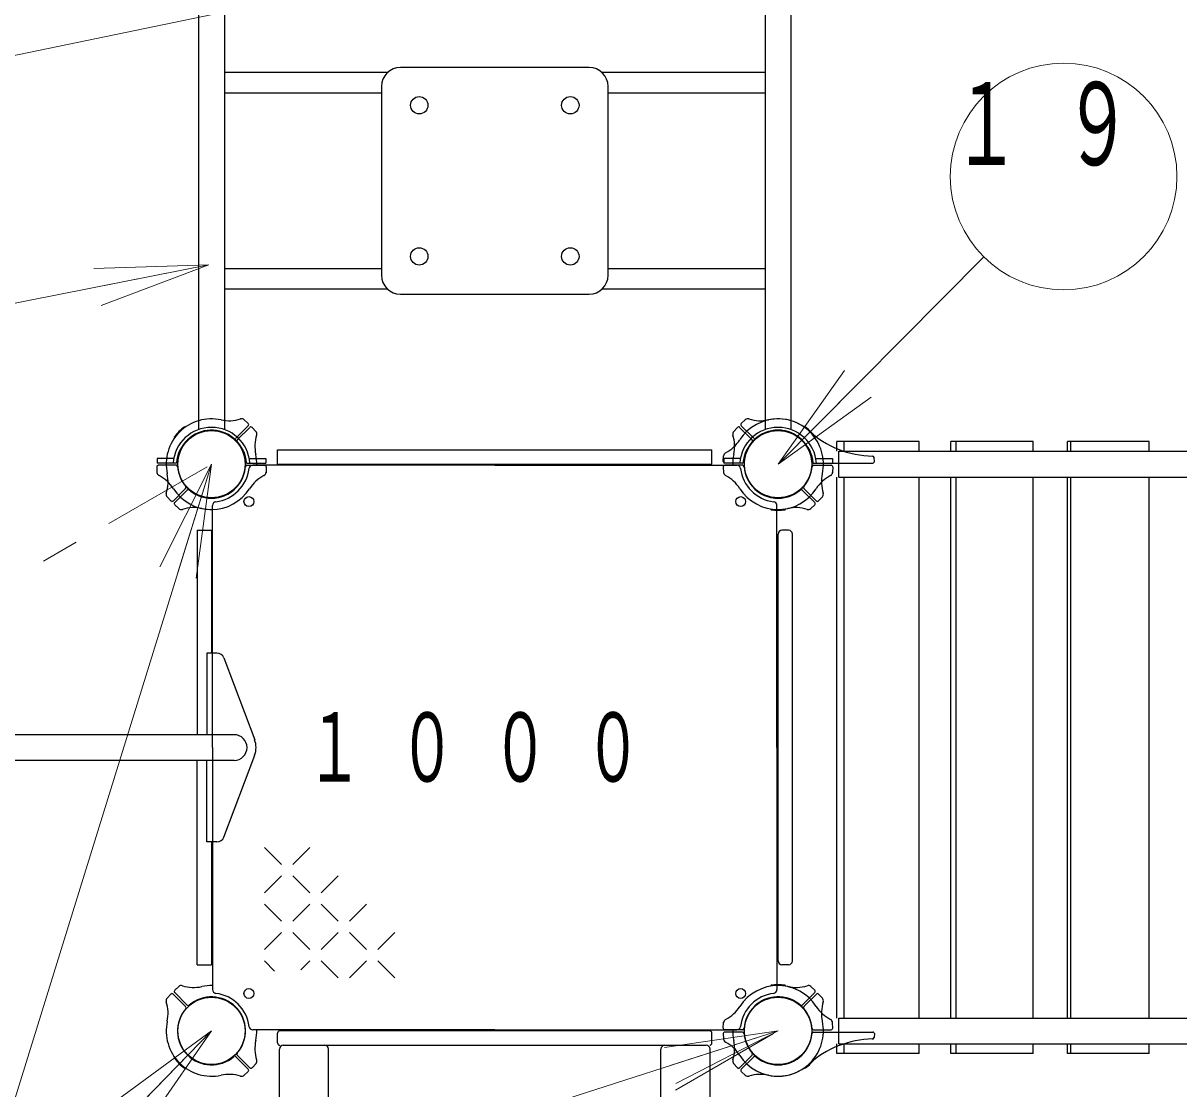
# Model space of a CAD drawing. Units: millimetres on the paper, scale 1:50. Extents: x -507 to 0, y -594 to 257.
# Drawn here: x -298.19 to -267.59, y 136.6 to 164.81 of the extents above; entities that cross this region are included whole.
import ezdxf

# ---------------------------------------------------------------- set-up
doc = ezdxf.new("R2010")
doc.units = ezdxf.units.MM
doc.linetypes.add('USER3', pattern=[8, 3, -1, 1, -1, 1, -1])
doc.layers.add('1_50', color=7, linetype='Continuous', lineweight=25)
doc.styles.add('ＭＳ ゴシック', font='')
doc.styles.get('ＭＳ ゴシック').set_extended_font_data('MS Gothic')

msp = doc.modelspace()

# ---------------------------------------------------------------- linework, layer by layer
at = {"layer": '1_50', "lineweight": 13}
for p, q in [((-278.205, 168.131), (-307.014, 162.179)), ((-278.205, 153.131), (-272.758, 158.616)), ((-293.276, 158.404), (-306.971, 155.699)), ((-296.316, 158.313), (-293.276, 158.404)), ((-293.276, 158.404), (-296.219, 157.822)), ((-293.276, 158.404), (-296.122, 157.332)), ((-278.205, 153.131), (-276.446, 155.612)), ((-278.205, 153.131), (-276.091, 155.26)), ((-275.736, 154.907), (-278.205, 153.131)), ((-293.205, 153.131), (-299.134, 133.997)), ((-294.571, 150.413), (-293.205, 153.131)), ((-293.205, 153.131), (-294.093, 150.265)), ((-293.205, 153.131), (-293.615, 150.117)), ((-291.353, 142.533), (-291.803, 142.983)), ((-290.603, 142.983), (-291.053, 142.533)), ((-291.353, 142.233), (-291.803, 141.783)), ((-290.603, 141.783), (-291.053, 142.233)), ((-289.853, 142.233), (-290.303, 141.783)), ((-291.353, 141.033), (-291.803, 141.483)), ((-290.603, 141.483), (-291.053, 141.033)), ((-289.853, 141.033), (-290.303, 141.483)), ((-289.103, 141.483), (-289.553, 141.033)), ((-291.353, 140.733), (-291.803, 140.283)), ((-290.603, 140.283), (-291.053, 140.733)), ((-289.853, 140.733), (-290.303, 140.283)), ((-289.103, 140.283), (-289.553, 140.733)), ((-288.353, 140.733), (-288.803, 140.283)), ((-291.536, 139.716), (-291.803, 139.983)), ((-290.603, 139.983), (-290.843, 139.744)), ((-289.853, 139.533), (-290.303, 139.983)), ((-289.103, 139.983), (-289.553, 139.533)), ((-288.353, 139.533), (-288.803, 139.983)), ((-293.205, 138.131), (-297.928, 133.281)), ((-278.205, 138.131), (-297.165, 132.048)), ((-295.656, 136.331), (-293.205, 138.131)), ((-293.205, 138.131), (-295.298, 135.982)), ((-293.205, 138.131), (-294.94, 135.633)), ((-281.215, 137.691), (-278.205, 138.131)), ((-278.205, 138.131), (-281.062, 137.215)), ((-278.205, 138.131), (-280.909, 136.738))]:
    msp.add_line(p, q, dxfattribs=at)
at = {"layer": '1_50', "color": 70}
for p, q in [((-293.545, 167.215), (-293.545, 154.047)), ((-292.865, 167.215), (-292.865, 154.047)), ((-278.545, 167.215), (-278.545, 154.047)), ((-277.865, 167.215), (-277.865, 154.047)), ((-292.865, 163.503), (-288.539, 163.503)), ((-282.871, 163.503), (-278.545, 163.503)), ((-292.865, 162.959), (-288.705, 162.959)), ((-282.705, 162.959), (-278.545, 162.959)), ((-288.705, 158.303), (-292.865, 158.303)), ((-278.545, 158.303), (-282.705, 158.303)), ((-288.539, 157.759), (-292.865, 157.759)), ((-278.545, 157.759), (-282.871, 157.759))]:
    msp.add_line(p, q, dxfattribs=at)
at = {"layer": '1_50', "color": 12}
for p, q in [((-283.205, 163.631), (-288.205, 163.631)), ((-288.705, 163.131), (-288.705, 158.131)), ((-282.705, 158.131), (-282.705, 163.131)), ((-288.205, 157.631), (-283.205, 157.631))]:
    msp.add_line(p, q, dxfattribs=at)
at = {"layer": '1_50', "color": 2}
for p, q in [((-292.231, 154.206), (-292.346, 154.313)), ((-279.179, 154.206), (-279.064, 154.313)), ((-292.564, 153.815), (-292.23, 154.148)), ((-292.521, 153.773), (-292.188, 154.106)), ((-292.13, 154.105), (-292.023, 153.99)), ((-279.28, 154.105), (-279.387, 153.99)), ((-278.889, 153.773), (-279.222, 154.106)), ((-278.847, 153.815), (-279.18, 154.148)), ((-279.654, 153.202), (-279.649, 153.348)), ((-275.656, 153.203), (-275.662, 153.308)), ((-294.654, 153.06), (-294.648, 152.902)), ((-294.645, 153.281), (-294.645, 153.161)), ((-294.203, 153.281), (-294.645, 153.281)), ((-294.135, 153.161), (-294.645, 153.161)), ((-294.143, 153.101), (-294.614, 153.101)), ((-292.276, 153.161), (-291.765, 153.161)), ((-292.268, 153.161), (-291.797, 153.161)), ((-292.268, 153.101), (-291.797, 153.101)), ((-292.207, 153.281), (-291.765, 153.281)), ((-291.765, 153.281), (-291.765, 153.161)), ((-291.757, 153.06), (-291.762, 152.902)), ((-279.654, 153.06), (-279.648, 152.902)), ((-279.654, 153.06), (-279.648, 152.902)), ((-279.645, 153.281), (-279.645, 153.161)), ((-279.203, 153.281), (-279.645, 153.281)), ((-279.135, 153.161), (-279.645, 153.161)), ((-279.143, 153.161), (-279.614, 153.161)), ((-279.143, 153.161), (-279.614, 153.161)), ((-279.143, 153.101), (-279.614, 153.101)), ((-279.143, 153.101), (-279.614, 153.101)), ((-277.276, 153.161), (-276.765, 153.161)), ((-277.268, 153.161), (-275.696, 153.161)), ((-277.268, 153.101), (-276.797, 153.101)), ((-277.268, 153.101), (-276.797, 153.101)), ((-277.207, 153.281), (-276.765, 153.281)), ((-276.765, 153.281), (-276.765, 153.161)), ((-276.757, 153.06), (-276.762, 152.902)), ((-276.757, 153.06), (-276.762, 152.914)), ((-293.889, 152.489), (-294.222, 152.156)), ((-293.847, 152.447), (-294.18, 152.114)), ((-277.564, 152.447), (-277.23, 152.114)), ((-277.521, 152.489), (-277.188, 152.156)), ((-294.28, 152.157), (-294.379, 152.264)), ((-277.13, 152.157), (-277.031, 152.264)), ((-294.179, 152.056), (-294.073, 151.957)), ((-277.231, 152.056), (-277.338, 151.957)), ((-294.179, 139.206), (-294.073, 139.305)), ((-277.231, 139.206), (-277.338, 139.305)), ((-294.28, 139.105), (-294.379, 138.998)), ((-293.889, 138.773), (-294.222, 139.106)), ((-293.847, 138.815), (-294.18, 139.148)), ((-277.564, 138.815), (-277.23, 139.148)), ((-277.521, 138.773), (-277.188, 139.106)), ((-277.13, 139.105), (-277.031, 138.998)), ((-279.654, 138.202), (-279.648, 138.36)), ((-276.757, 138.202), (-276.762, 138.348)), ((-279.654, 138.06), (-279.649, 137.914)), ((-279.143, 138.161), (-279.614, 138.161)), ((-279.143, 138.101), (-279.614, 138.101)), ((-277.268, 138.161), (-276.797, 138.161)), ((-277.268, 138.101), (-275.696, 138.101)), ((-275.656, 138.059), (-275.662, 137.954)), ((-292.564, 137.447), (-292.23, 137.114)), ((-292.521, 137.489), (-292.188, 137.156)), ((-278.889, 137.489), (-279.222, 137.156)), ((-278.847, 137.447), (-279.18, 137.114)), ((-292.13, 137.157), (-292.023, 137.272)), ((-279.28, 137.157), (-279.387, 137.272)), ((-292.231, 137.056), (-292.346, 136.949)), ((-279.179, 137.056), (-279.064, 136.949))]:
    msp.add_line(p, q, dxfattribs=at)
at = {"layer": '1_50'}
for p, q in [((-293.9, 154.109), (-293.903, 154.111)), ((-277.51, 154.109), (-277.508, 154.111)), ((-294.183, 153.826), (-294.186, 153.829)), ((-277.227, 153.826), (-277.225, 153.829)), ((-291.455, 153.131), (-291.455, 153.511)), ((-291.455, 153.511), (-279.955, 153.511)), ((-279.955, 153.131), (-279.955, 153.511)), ((-276.598, 152.791), (-276.598, 153.471)), ((-276.598, 153.471), (-263.205, 153.471)), ((-291.455, 153.131), (-279.955, 153.131)), ((-276.598, 152.791), (-263.205, 152.791)), ((-278.405, 151.948), (-278.405, 151.945)), ((-278.005, 151.948), (-278.005, 151.945)), ((-293.585, 151.381), (-293.205, 151.381)), ((-293.585, 151.381), (-293.585, 145.971)), ((-293.205, 151.381), (-293.205, 148.131)), ((-278.205, 139.981), (-278.205, 151.281)), ((-277.925, 151.381), (-278.105, 151.381)), ((-277.825, 139.981), (-277.825, 151.281)), ((-293.325, 148.131), (-293.325, 145.971)), ((-293.064, 148.131), (-293.325, 148.131)), ((-292.877, 148.001), (-292.062, 145.835)), ((-292.605, 145.971), (-300.583, 145.971)), ((-292.877, 143.261), (-292.062, 145.427)), ((-292.605, 145.291), (-299.511, 145.291)), ((-293.585, 139.881), (-293.585, 145.291)), ((-293.325, 143.131), (-293.325, 145.291)), ((-293.064, 143.131), (-293.325, 143.131)), ((-293.205, 143.131), (-293.205, 139.881)), ((-293.585, 139.881), (-293.205, 139.881)), ((-277.925, 139.881), (-278.105, 139.881)), ((-278.405, 139.314), (-278.405, 139.317)), ((-278.005, 139.314), (-278.005, 139.317)), ((-276.598, 137.791), (-276.598, 138.471)), ((-276.598, 138.471), (-263.205, 138.471)), ((-291.455, 137.811), (-291.455, 138.071)), ((-280.015, 138.131), (-291.395, 138.131)), ((-279.955, 137.811), (-279.955, 138.071)), ((-291.305, 137.751), (-280.105, 137.751)), ((-276.598, 137.791), (-263.205, 137.791)), ((-294.183, 137.436), (-294.186, 137.434)), ((-291.405, 100.151), (-291.405, 137.651)), ((-290.105, 100.151), (-290.105, 137.651)), ((-281.305, 100.151), (-281.305, 137.651)), ((-280.005, 100.151), (-280.005, 137.651)), ((-277.227, 137.436), (-277.225, 137.434)), ((-293.9, 137.153), (-293.903, 137.151)), ((-277.51, 137.153), (-277.508, 137.151))]:
    msp.add_line(p, q, dxfattribs=at)
at = {"layer": '1_50', "color": 40}
for p, q in [((-276.648, 153.471), (-276.648, 153.731)), ((-274.466, 153.731), (-276.648, 153.731)), ((-276.459, 153.471), (-276.459, 153.731)), ((-274.466, 153.471), (-274.466, 153.731)), ((-273.63, 153.471), (-273.63, 153.731)), ((-271.448, 153.731), (-273.63, 153.731)), ((-273.487, 153.471), (-273.487, 153.731)), ((-271.448, 153.471), (-271.448, 153.731)), ((-270.545, 153.471), (-270.545, 153.731)), ((-268.377, 153.731), (-270.545, 153.731)), ((-270.45, 153.471), (-270.45, 153.731)), ((-268.377, 153.471), (-268.377, 153.731)), ((-276.648, 138.471), (-276.648, 152.791)), ((-276.459, 138.471), (-276.459, 152.791)), ((-274.466, 138.471), (-274.466, 152.791)), ((-273.63, 138.471), (-273.63, 152.791)), ((-273.487, 138.471), (-273.487, 152.791)), ((-271.448, 138.471), (-271.448, 152.791)), ((-270.545, 138.471), (-270.545, 152.791)), ((-270.45, 138.471), (-270.45, 152.791)), ((-268.377, 138.471), (-268.377, 152.791)), ((-276.648, 137.531), (-276.648, 137.791)), ((-276.459, 137.531), (-276.459, 137.791)), ((-274.466, 137.531), (-274.466, 137.791)), ((-273.63, 137.531), (-273.63, 137.791)), ((-273.487, 137.531), (-273.487, 137.791)), ((-271.448, 137.531), (-271.448, 137.791)), ((-270.545, 137.531), (-270.545, 137.791)), ((-270.45, 137.531), (-270.45, 137.791)), ((-268.377, 137.531), (-268.377, 137.791)), ((-274.466, 137.531), (-276.648, 137.531)), ((-271.448, 137.531), (-273.63, 137.531)), ((-268.377, 137.531), (-270.545, 137.531))]:
    msp.add_line(p, q, dxfattribs=at)
at = {"layer": '1_50', "linetype": 'USER3', "lineweight": 13}
for p, q in [((-323.634, 135.563), (-293.205, 153.131)), ((-308.634, 120.563), (-278.205, 138.131))]:
    msp.add_line(p, q, dxfattribs=at)
at = {"layer": '1_50', "color": 4}
for p, q in [((-285.705, 153.101), (-292.113, 153.101)), ((-285.705, 153.101), (-279.298, 153.101)), ((-293.175, 145.631), (-293.175, 152.039)), ((-278.235, 145.631), (-278.235, 152.039)), ((-293.175, 145.631), (-293.175, 139.223)), ((-278.235, 145.631), (-278.235, 139.223)), ((-285.705, 138.161), (-292.113, 138.161)), ((-285.705, 138.161), (-279.298, 138.161))]:
    msp.add_line(p, q, dxfattribs=at)
at = {"layer": '1_50', "lineweight": 13}
msp.add_circle((-270.644, 160.745), 3, dxfattribs=at)
at = {"layer": '1_50'}
for centre, radius in [((-287.705, 162.631), 0.23), ((-283.705, 162.631), 0.23), ((-287.705, 158.631), 0.23), ((-283.705, 158.631), 0.23), ((-293.205, 153.131), 0.891), ((-278.205, 153.131), 0.891), ((-278.205, 153.131), 0.891), ((-292.215, 152.141), 0.13), ((-279.195, 152.141), 0.13), ((-292.215, 139.121), 0.13), ((-279.195, 139.121), 0.13), ((-293.205, 138.131), 0.891), ((-278.205, 138.131), 0.891), ((-278.205, 138.131), 0.891)]:
    msp.add_circle(centre, radius, dxfattribs=at)
at = {"layer": '1_50', "color": 12}
for centre, start, end in [((-288.205, 163.131), 90, 180), ((-283.205, 163.131), 0, 90), ((-288.205, 158.131), 180, 270), ((-283.205, 158.131), 270, 0)]:
    msp.add_arc(centre, 0.5, start, end, dxfattribs=at)
at = {"layer": '1_50', "color": 2}
for centre, radius, start, end in [((-293.205, 153.131), 1.2, 77.7272, 135), ((-292.738, 155.281), 1, 257.7272, 287.5412), ((-292.406, 154.232), 0.1, 47, 107.5412), ((-278.205, 153.131), 1.2, 90, 147.2728), ((-279.004, 154.232), 0.1, 72.4588, 133), ((-278.673, 155.281), 1, 252.4588, 282.2728), ((-278.205, 153.131), 1.2, 45, 102.2728), ((-278.205, 153.131), 1.2, 47.7828, 90), ((-293.205, 153.131), 1.2, 135, 192.2728), ((-293.205, 153.09), 1.016, 4.0072, 175.9928), ((-293.205, 153.09), 0.932, 4.369, 175.631), ((-293.205, 153.131), 0.9, 49.2707, 135), ((-292.259, 154.177), 0.04, 315, 47), ((-292.16, 154.078), 0.04, 43, 135), ((-292.104, 153.93), 0.1, 342.4588, 43), ((-279.306, 153.93), 0.1, 137, 197.5412), ((-279.251, 154.078), 0.04, 45, 137), ((-278.205, 153.09), 1.016, 4.0072, 175.9928), ((-279.152, 154.177), 0.04, 133, 225), ((-278.205, 153.09), 0.932, 4.369, 175.631), ((-278.205, 153.131), 0.9, 90, 175.7293), ((-278.205, 153.131), 0.9, 45, 130.7293), ((-278.205, 153.131), 0.9, 4.2707, 90), ((-275.652, 155.945), 2.6, 227.7828, 268.9158), ((-278.205, 153.131), 1.2, 347.7272, 45), ((-293.205, 153.131), 0.9, 135, 220.7293), ((-292.592, 153.843), 0.04, 229.2707, 315), ((-293.205, 153.131), 0.9, 315, 40.7293), ((-292.493, 153.744), 0.04, 135, 220.7293), ((-291.056, 153.599), 1, 162.4588, 192.2728), ((-280.056, 154.32), 1, 297.4588, 327.2728), ((-280.355, 153.599), 1, 347.7272, 17.5412), ((-278.205, 153.131), 0.9, 139.2707, 225), ((-278.918, 153.744), 0.04, 319.2707, 45), ((-278.819, 153.843), 0.04, 225, 310.7293), ((-278.205, 153.131), 0.9, 319.2707, 45), ((-293.205, 153.131), 1.2, 358.5675, 12.2728), ((-279.549, 153.344), 0.1, 117.4588, 178), ((-279.549, 153.344), 0.1, 117.4588, 178), ((-278.205, 153.131), 1.2, 167.7272, 181.4325), ((-275.702, 153.306), 0.04, 3, 88.9159), ((-294.614, 153.061), 0.04, 90, 182), ((-294.143, 153.061), 0.04, 4.2707, 90), ((-293.205, 153.131), 0.9, 184.2707, 270), ((-293.205, 153.131), 0.9, 270, 355.7293), ((-292.268, 153.061), 0.04, 90, 175.7293), ((-291.797, 153.061), 0.04, 358, 90), ((-279.614, 153.201), 0.04, 178, 270), ((-279.614, 153.061), 0.04, 90, 182), ((-279.614, 153.061), 0.04, 90, 182), ((-279.143, 153.201), 0.04, 270, 355.7293), ((-279.143, 153.061), 0.04, 4.2707, 90), ((-279.143, 153.061), 0.04, 4.2707, 90), ((-278.205, 153.131), 0.9, 184.2707, 270), ((-278.205, 153.131), 0.9, 184.2707, 270), ((-278.205, 153.131), 0.9, 270, 355.7293), ((-278.205, 153.131), 0.9, 270, 355.7293), ((-277.268, 153.201), 0.04, 184.2707, 270), ((-277.268, 153.061), 0.04, 90, 175.7293), ((-277.268, 153.061), 0.04, 90, 175.7293), ((-276.797, 153.061), 0.04, 358, 90), ((-276.797, 153.061), 0.04, 358, 90), ((-275.696, 153.201), 0.04, 270, 3), ((-294.549, 152.918), 0.1, 182, 242.5412), ((-295.056, 151.942), 1, 32.7272, 62.5412), ((-295.355, 152.663), 1, 342.4588, 12.2728), ((-291.354, 151.942), 1, 117.4588, 147.2728), ((-291.862, 152.918), 0.1, 297.4588, 358), ((-279.549, 152.918), 0.1, 182, 242.5412), ((-279.549, 152.918), 0.1, 182, 242.5412), ((-280.056, 151.942), 1, 32.7272, 62.5412), ((-280.056, 151.942), 1, 32.7272, 62.5412), ((-276.354, 151.942), 1, 117.4588, 147.2728), ((-276.354, 151.942), 1, 117.4588, 147.2728), ((-276.056, 152.663), 1, 167.7272, 197.5412), ((-276.862, 152.918), 0.1, 297.4588, 358), ((-276.862, 152.918), 0.1, 297.4588, 358), ((-293.205, 153.131), 1.2, 212.7272, 270), ((-293.918, 152.518), 0.04, 315, 40.7293), ((-293.819, 152.419), 0.04, 49.2707, 135), ((-293.205, 153.131), 0.9, 229.2707, 315), ((-293.205, 153.131), 1.2, 270, 327.2728), ((-278.205, 153.131), 1.2, 212.7272, 270), ((-278.205, 153.131), 1.2, 212.7272, 270), ((-278.205, 153.131), 0.9, 225, 310.7293), ((-278.205, 153.131), 1.2, 270, 327.2728), ((-278.205, 153.131), 1.2, 270, 327.2728), ((-277.592, 152.419), 0.04, 45, 130.7293), ((-277.493, 152.518), 0.04, 139.2707, 225), ((-294.306, 152.332), 0.1, 162.4588, 223), ((-294.251, 152.185), 0.04, 223, 315), ((-294.152, 152.086), 0.04, 135, 227), ((-277.259, 152.086), 0.04, 313, 45), ((-277.16, 152.185), 0.04, 225, 317), ((-277.104, 152.332), 0.1, 317, 17.5412), ((-294.004, 152.03), 0.1, 227, 287.5412), ((-293.673, 150.981), 1, 77.7272, 107.5412), ((-293.205, 153.131), 1.2, 257.7272, 271.4325), ((-278.205, 153.131), 1.2, 268.5675, 282.2728), ((-277.738, 150.981), 1, 72.4588, 102.2728), ((-277.406, 152.03), 0.1, 252.4588, 313), ((-294.004, 139.232), 0.1, 72.4588, 133), ((-293.673, 140.281), 1, 252.4588, 282.2728), ((-293.205, 138.131), 1.2, 88.5675, 102.2728), ((-278.205, 138.131), 1.2, 90, 147.2728), ((-278.205, 138.131), 1.2, 77.7272, 91.4325), ((-278.205, 138.131), 1.2, 32.7272, 90), ((-277.738, 140.281), 1, 257.7272, 287.5412), ((-277.406, 139.232), 0.1, 47, 107.5412), ((-294.306, 138.93), 0.1, 137, 197.5412), ((-294.251, 139.078), 0.04, 45, 137), ((-294.152, 139.177), 0.04, 133, 225), ((-293.205, 138.131), 0.9, 45, 130.7293), ((-278.205, 138.131), 0.9, 90, 175.7293), ((-278.205, 138.131), 0.9, 49.2707, 135), ((-278.205, 138.131), 0.9, 4.2707, 90), ((-277.259, 139.177), 0.04, 315, 47), ((-277.16, 139.078), 0.04, 43, 135), ((-277.104, 138.93), 0.1, 342.4588, 43), ((-295.355, 138.599), 1, 347.7272, 17.5412), ((-293.205, 138.131), 0.9, 139.2707, 225), ((-293.918, 138.744), 0.04, 319.2707, 45), ((-293.819, 138.843), 0.04, 225, 310.7293), ((-293.205, 138.131), 0.9, 319.2707, 45), ((-280.056, 139.32), 1, 297.4588, 327.2728), ((-278.205, 138.131), 0.9, 135, 220.7293), ((-277.592, 138.843), 0.04, 229.2707, 315), ((-278.205, 138.131), 0.9, 315, 40.7293), ((-277.493, 138.744), 0.04, 135, 220.7293), ((-276.354, 139.32), 1, 212.7272, 242.5412), ((-276.056, 138.599), 1, 162.4588, 192.2728), ((-293.205, 138.131), 1.2, 167.7272, 225), ((-279.549, 138.344), 0.1, 117.4588, 178), ((-278.205, 138.131), 1.2, 315, 12.2728), ((-276.862, 138.344), 0.1, 2, 62.5412), ((-293.205, 138.131), 1.2, 347.7272, 1.4325), ((-279.614, 138.201), 0.04, 178, 270), ((-279.614, 138.061), 0.04, 90, 182), ((-278.205, 138.131), 1.2, 178.5675, 192.2728), ((-279.143, 138.201), 0.04, 270, 355.7293), ((-279.143, 138.061), 0.04, 4.2707, 90), ((-278.205, 138.131), 0.9, 184.2707, 270), ((-278.205, 138.131), 0.9, 270, 355.7293), ((-277.268, 138.201), 0.04, 184.2707, 270), ((-277.268, 138.061), 0.04, 90, 175.7293), ((-276.797, 138.201), 0.04, 270, 2), ((-275.696, 138.061), 0.04, 357, 90), ((-291.056, 137.663), 1, 167.7272, 197.5412), ((-279.549, 137.918), 0.1, 182, 242.5412), ((-279.549, 137.918), 0.1, 182, 242.5412), ((-280.056, 136.942), 1, 32.7272, 62.5412), ((-280.355, 137.663), 1, 342.4588, 12.2728), ((-275.652, 135.317), 2.6, 91.0841, 132.2172), ((-275.702, 137.956), 0.04, 271.0842, 357), ((-293.205, 138.131), 0.9, 225, 310.7293), ((-292.592, 137.419), 0.04, 45, 130.7293), ((-292.493, 137.518), 0.04, 139.2707, 225), ((-278.205, 138.131), 1.2, 212.7272, 270), ((-278.918, 137.518), 0.04, 315, 40.7293), ((-278.819, 137.419), 0.04, 49.2707, 135), ((-278.205, 138.131), 0.9, 229.2707, 315), ((-293.205, 138.131), 1.2, 225, 282.2728), ((-292.259, 137.086), 0.04, 313, 45), ((-292.16, 137.185), 0.04, 225, 317), ((-292.104, 137.332), 0.1, 317, 17.5412), ((-279.306, 137.332), 0.1, 162.4588, 223), ((-279.251, 137.185), 0.04, 223, 315), ((-279.152, 137.086), 0.04, 135, 227), ((-278.205, 138.131), 1.2, 257.7272, 315), ((-278.205, 138.131), 1.2, 270, 312.2172), ((-292.738, 135.981), 1, 72.4588, 102.2728), ((-292.406, 137.03), 0.1, 252.4588, 313), ((-279.004, 137.03), 0.1, 227, 287.5412), ((-278.673, 135.981), 1, 77.7272, 107.5412)]:
    msp.add_arc(centre, radius, start, end, dxfattribs=at)
at = {"layer": '1_50'}
for centre, radius, start, end in [((-293.205, 153.131), 1.22, 135, 143.6269), ((-293.205, 153.131), 1.22, 126.3731, 135), ((-293.917, 154.097), 0.02, 45, 126.3731), ((-277.494, 154.097), 0.02, 53.6269, 135), ((-278.205, 153.131), 1.22, 45, 53.6269), ((-278.205, 153.131), 1.22, 36.3731, 45), ((-294.171, 153.843), 0.02, 143.6269, 225), ((-277.239, 153.843), 0.02, 315, 36.3731), ((-293.205, 153.131), 1, 276.7872, 353.2128), ((-278.205, 153.131), 1, 186.7872, 263.2128), ((-278.385, 151.945), 0.02, 180, 261.3731), ((-278.205, 153.131), 1.22, 261.3731, 270), ((-278.205, 153.131), 1.22, 270, 278.6269), ((-278.025, 151.945), 0.02, 278.6269, 0), ((-278.105, 151.281), 0.1, 90, 180), ((-277.925, 151.281), 0.1, 0, 90), ((-293.064, 147.931), 0.2, 20.5985, 90), ((-292.605, 145.631), 0.34, 270, 90), ((-292.605, 145.631), 0.58, 0, 20.5985), ((-292.605, 145.631), 0.58, 339.4015, 0), ((-293.064, 143.331), 0.2, 270, 339.4015), ((-278.105, 139.981), 0.1, 180, 270), ((-277.925, 139.981), 0.1, 270, 0), ((-278.385, 139.317), 0.02, 98.6269, 180), ((-278.205, 138.131), 1.22, 90, 98.6269), ((-278.205, 138.131), 1.22, 81.3731, 90), ((-278.025, 139.317), 0.02, 0, 81.3731), ((-293.205, 138.131), 1, 6.7872, 83.2128), ((-278.205, 138.131), 1, 96.7872, 173.2128), ((-291.395, 138.071), 0.06, 90, 180), ((-280.015, 138.071), 0.06, 0, 90), ((-291.395, 137.811), 0.06, 180, 270), ((-291.305, 137.651), 0.1, 90, 180), ((-290.205, 137.651), 0.1, 0, 90), ((-281.205, 137.651), 0.1, 90, 180), ((-280.105, 137.651), 0.1, 0, 90), ((-280.015, 137.811), 0.06, 270, 0), ((-294.171, 137.419), 0.02, 135, 216.3731), ((-293.205, 138.131), 1.22, 216.3731, 225), ((-278.205, 138.131), 1.22, 315, 323.6269), ((-277.239, 137.419), 0.02, 323.6269, 45), ((-293.205, 138.131), 1.22, 225, 233.6269), ((-293.917, 137.165), 0.02, 233.6269, 315), ((-277.494, 137.165), 0.02, 225, 306.3731), ((-278.205, 138.131), 1.22, 306.3731, 315)]:
    msp.add_arc(centre, radius, start, end, dxfattribs=at)
at = {"layer": '1_50', "color": 4}
for centre, start, end in [((-292.113, 153.001), 90, 173.2128), ((-279.298, 153.001), 6.7872, 90), ((-293.075, 152.039), 96.7872, 180), ((-278.335, 152.039), 0, 83.2128), ((-293.075, 139.223), 180, 263.2128), ((-278.335, 139.223), 276.7872, 0), ((-292.113, 138.261), 186.7872, 270), ((-279.298, 138.261), 270, 353.2128)]:
    msp.add_arc(centre, 0.1, start, end, dxfattribs=at)

# ---------------------------------------------------------------- texts
at = {"layer": '1_50', "style": 'ＭＳ ゴシック'}
for s, insert, char_height, attachment_point in [('\\T1.64;\\W0.6;１９', (-270.644, 163.245), 2.199, 2), ('\\T1.64;\\W0.6;１０００', (-290.705, 145.631), 1.833, 4)]:
    msp.add_mtext(s, dxfattribs=dict(at, insert=insert, char_height=char_height, attachment_point=attachment_point))

doc.saveas('drawing.dxf')
